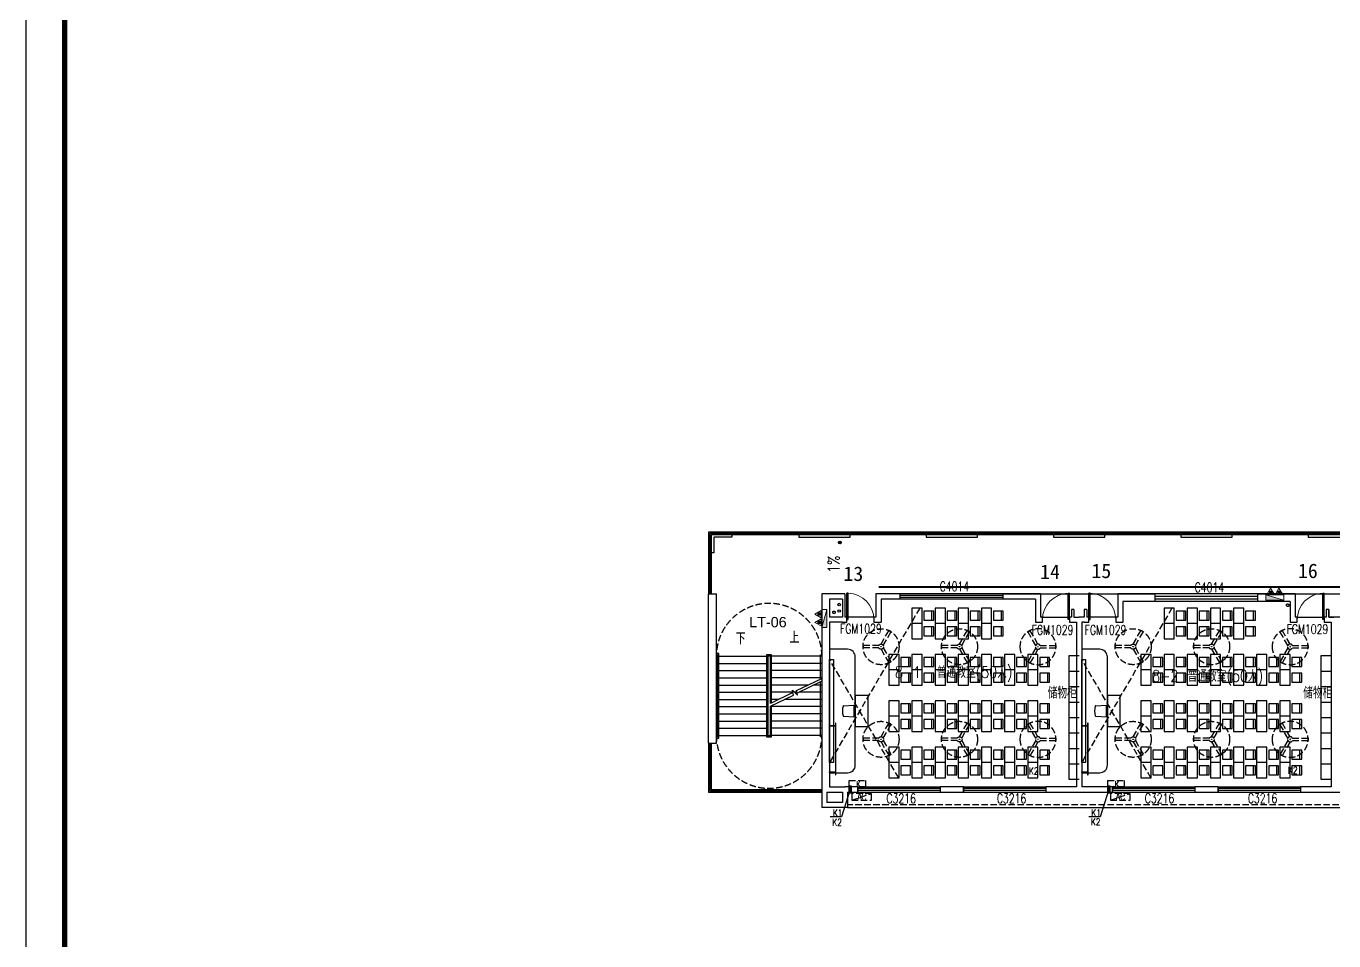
# Model space of a CAD drawing. Extents: x 447078 to 1776277, y 243534 to 519428.
# Drawn here: x 1049770 to 1100596, y 445262 to 480802 of the extents above; entities that cross this region are included whole.
import ezdxf

# ---------------------------------------------------------------- set-up
doc = ezdxf.new("R2010")
doc.units = 0
doc.header["$LTSCALE"] = 1000
doc.header["$MEASUREMENT"] = 0
for name, pattern in [('AP-02-RETAIL$0$DASH', [0.35, 0.25, -0.1]), ('CCDID0GLB00001', [30, 26.5, -1.5, 0.5, -1.5]), ('DASH', [0.35, 0.25, -0.1]), ('HIDDEN3', [1.905, 1.27, -0.635])]:
    doc.linetypes.add(name, pattern=pattern)
for name, color, linetype, lineweight in [('1#2#三层消火栓$0$P-HUDR-MISC', 13, 'Continuous', 25), ('1#2#三层消火栓$0$体育文娱中心3F消火栓$0$P-HUDR-MISC', 13, 'Continuous', 20), ('A桥架图层', 2, 'Continuous', 40)]:
    doc.layers.add(name, color=color, linetype=linetype, lineweight=lineweight)
for name, color, linetype in [('A-DOOR', 2, 'Continuous'), ('A-DRAI', 61, 'Continuous'), ('A-EQPM-MECH', 191, 'Continuous'), ('A-FIXT', 211, 'Continuous'), ('A-FIXT-DASH', 211, 'HIDDEN3'), ('A-FURN', 251, 'Continuous'), ('A-HRAL', 104, 'Continuous'), ('A-HYDR', 1, 'CCDID0GLB00001'), ('A-OVER', 23, 'Continuous'), ('A-STRS', 2, 'Continuous'), ('A-WALL', 140, 'Continuous'), ('A-WIND', 2, 'Continuous'), ('A-WIND-IDEN', 4, 'Continuous'), ('G-0-XREF', 2, 'Continuous'), ('G-ANNO-NOTE', 80, 'Continuous'), ('X-连廊栏杆修改', 43, 'Continuous'), ('图框CCDI_B0GA0+0.00$0$G-BORD', 3, 'Continuous'), ('家具', 9, 'Continuous'), ('面积线计一半', 132, 'Continuous')]:
    doc.layers.add(name, color=color, linetype=linetype)
doc.styles.add('_TCH_DIM', font='SIMPLEX', dxfattribs={"bigfont": 'GBCBIG'})
doc.styles.add('_TCH_WINDOW', font='SIMPLEX', dxfattribs={"height": 3.5, "bigfont": 'GBCBIG'})
doc.styles.add('CCDI_T_G01', font='')
doc.styles.add('CCDI_T_G02', font='simplex.shx', dxfattribs={"width": 0.8, "bigfont": 'zjdz.shx'})
doc.styles.add('CCDI_T_G03', font='')
doc.styles.add('Note$0$CCDI-TOG-02', font='simplex.shx', dxfattribs={"width": 0.8, "bigfont": 'zjdz.shx'})
doc.styles.get('CCDI_T_G01').set_extended_font_data('Arial')
doc.styles.get('CCDI_T_G03').set_extended_font_data('SimHei')

# ---------------------------------------------------------------- blocks, each defined once
blk = doc.blocks.new('图框CCDI_B0GA0+0.00')
at = {"layer": '图框CCDI_B0GA0+0.00$0$G-BORD'}
blk.add_lwpolyline([(0, 84100), (118900, 84100), (118900, 0), (0, 0)], close=True, dxfattribs=at)
at = {"layer": '图框CCDI_B0GA0+0.00$0$G-BORD', "const_width": 140}
blk.add_lwpolyline([(3300, 83100), (117900, 83100), (117900, 1000), (3300, 1000)], close=True, dxfattribs=at)
blk = doc.blocks.new('3600-2')
at = {"layer": 'A-STRS'}
for p, q in [((-2050, -280), (-50, -280)), ((2050, -280), (50, -280)), ((-2050, -560), (-50, -560)), ((-2050, -840), (-50, -840)), ((2050, -560), (50, -560)), ((2050, -840), (50, -840)), ((-2050, -1120), (-50, -1120)), ((-2050, -1400), (-50, -1400)), ((2050, -1120), (50, -1120)), ((1519, -1400), (50, -1400)), ((2050, -1400), (1748, -1400)), ((-2050, -1680), (-50, -1680)), ((-2050, -1960), (-50, -1960)), ((926, -1680), (50, -1680)), ((365, -1960), (50, -1960)), ((2050, -1960), (594, -1960)), ((1083, -1680), (989, -1680)), ((2050, -1680), (1171, -1680)), ((-2050, -2240), (-50, -2240)), ((-2050, -2520), (-50, -2520)), ((2050, -2240), (50, -2240)), ((2050, -2520), (50, -2520)), ((-2050, -2800), (-50, -2800)), ((2050, -2800), (50, -2800)), ((-2050, -3080), (-50, -3080)), ((-2050, -3360), (-50, -3360)), ((2050, -3080), (50, -3080)), ((2050, -3360), (50, -3360))]:
    blk.add_line(p, q, dxfattribs=at)
for points in [[(-2050, -3460), (-1950, -3460), (-1950, -180), (-2050, -180)], [(-2050, -3410), (-2000, -3410), (-2000, -230), (-2050, -230)], [(100, -2088), (100, -230), (-100, -230), (-100, -3410), (100, -3410), (100, -2200)], [(50, -2113), (50, -280), (-50, -280), (-50, -3360), (50, -3360), (50, -2224)], [(2000, -1167), (2000, -230), (2050, -230)], [(50, -2224), (947, -1789), (912, -1605), (1105, -1793), (1071, -1617), (2050, -1142)], [(2050, -1254), (1091, -1719)], [(2050, -3410), (2000, -3410), (2000, -1278)], [(927, -1687), (50, -2113)]]:
    blk.add_lwpolyline(points, dxfattribs=at)
at = {"layer": 'A-STRS', "linetype": 'DASH'}
for centre, start, end in [((0, -280), 0, 180), ((0, -3360), 180, 0)]:
    blk.add_arc(centre, 2051, start, end, dxfattribs=at)
blk = doc.blocks.new('DI LOU')
at = {"layer": 'A-FIXT'}
h = blk.add_hatch(dxfattribs=at)
h.set_pattern_fill('ANSI31', color=256, scale=10)
h.set_pattern_definition([(45, (-842091.153, -1894175.001), (-11.22532015, 11.22532015), [])])
h.paths.add_polyline_path([(-50, 0, 1), (50, 0, 1)])
blk.add_circle((0, 0), 50, dxfattribs=at)
blk = doc.blocks.new('PSXT')
at = {"layer": 'A-FIXT'}
blk.add_lwpolyline([(-38883, -11820, 0, 0, 0), (-38883, -10802, 60, 0, 0), (-38883, -10622, 0, 0, 0)], format="xyseb", dxfattribs=at)
at = {"layer": 'A-FIXT', "extrusion": (0, 0, -1), "xscale": -1, "zscale": -1, "rotation": 150.0000031739103}
blk.add_blockref('DI LOU', (39000, -10400), dxfattribs=at)
at = {"layer": 'A-FIXT-DASH', "style": 'CCDI_T_G02', "width": 0.8}
blk.add_text('1%%%', height=450, rotation=90, dxfattribs=at).set_placement((-39018, -11588))
blk = doc.blocks.new('PSG-LG')
at = {"layer": 'A-DRAI'}
for centre in [(4974, -12814), (4974, -13064)]:
    blk.add_circle(centre, 50, dxfattribs=at)
at = {"layer": 'A-HYDR'}
for centre in [(4774, -13114), (22407, -12839)]:
    blk.add_circle(centre, 50, dxfattribs=at)
at = {"layer": 'A-WALL'}
for points in [[(5100, -12600), (5100, -13300), (4600, -13300)], [(24500, -12600), (24800, -12600), (24800, -13300), (24000, -13300), (24000, -13000)]]:
    blk.add_lwpolyline(points, dxfattribs=at)
blk = doc.blocks.new('dfc-1')
at = {"layer": 'A-FURN', "linetype": 'DASH'}
for p, q in [((0, 100), (306, 630)), ((87, 50), (392, 580)), ((-87, 50), (-698, 50)), ((-87, -50), (-698, -50)), ((0, -100), (306, -630)), ((87, -50), (392, -580))]:
    blk.add_line(p, q, dxfattribs=at)
for radius in [700, 100, 10]:
    blk.add_circle((0, 0), radius, dxfattribs=at)
for start, end in [(55.904, 64.096), (175.904, 184.096), (295.904, 304.096)]:
    blk.add_arc((0, 0), 700, start, end, dxfattribs=at)
blk = doc.blocks.new('CHAIR4')
at = {"layer": 'A-FURN'}
for p, q in [((-449, 226), (0, 248)), ((0, 248), (0, -248)), ((-449, -226), (0, -248))]:
    blk.add_line(p, q, dxfattribs=at)
for centre, radius, start, end in [((267, 0), 767, 164.2925, 195.7075), ((-447, 201), 25, 92.8624, 164.2925), ((-447, -201), 25, 195.7075, 267.1376)]:
    blk.add_arc(centre, radius, start, end, dxfattribs=at)
blk = doc.blocks.new('EETETET')
at = {"layer": 'A-FURN'}
for p, q in [((-35, 2875), (-35, 2525)), ((865, 2875), (865, 2525)), ((1765, 2875), (1765, 2525)), ((2665, 2875), (2665, 2525)), ((-400, 2400), (-800, 2400)), ((-35, 2275), (-35, 1925)), ((500, 2400), (100, 2400)), ((865, 2275), (865, 1925)), ((1400, 2400), (1000, 2400)), ((1765, 2275), (1765, 1925)), ((2300, 2400), (1900, 2400)), ((2665, 2275), (2665, 1925)), ((-935, 1075), (-935, 725)), ((-35, 1075), (-35, 725)), ((865, 1075), (865, 725)), ((1765, 1075), (1765, 725)), ((2665, 1075), (2665, 725)), ((3565, 1075), (3565, 725)), ((4465, 1075), (4465, 725)), ((-1300, 600), (-1700, 600)), ((-400, 600), (-800, 600)), ((500, 600), (100, 600)), ((1400, 600), (1000, 600)), ((2300, 600), (1900, 600)), ((3200, 600), (2800, 600)), ((4100, 600), (3700, 600)), ((-935, 475), (-935, 125)), ((-35, 475), (-35, 125)), ((865, 475), (865, 125)), ((1765, 475), (1765, 125)), ((2665, 475), (2665, 125)), ((3565, 475), (3565, 125)), ((4465, 475), (4465, 125)), ((-935, -725), (-935, -1075)), ((-35, -725), (-35, -1075)), ((865, -725), (865, -1075)), ((1765, -725), (1765, -1075)), ((2665, -725), (2665, -1075)), ((3565, -725), (3565, -1075)), ((4465, -725), (4465, -1075)), ((-1300, -1200), (-1700, -1200)), ((-935, -1325), (-935, -1675)), ((-400, -1200), (-800, -1200)), ((-35, -1325), (-35, -1675)), ((500, -1200), (100, -1200)), ((865, -1325), (865, -1675)), ((1400, -1200), (1000, -1200)), ((1765, -1325), (1765, -1675)), ((2300, -1200), (1900, -1200)), ((2665, -1325), (2665, -1675)), ((3200, -1200), (2800, -1200)), ((3565, -1325), (3565, -1675)), ((4100, -1200), (3700, -1200)), ((4465, -1325), (4465, -1675)), ((-35, -2525), (-35, -2875)), ((865, -2525), (865, -2875)), ((1765, -2525), (1765, -2875)), ((2665, -2525), (2665, -2875)), ((3565, -2525), (3565, -2875)), ((4465, -2525), (4465, -2875)), ((-1300, -3000), (-1700, -3000)), ((-400, -3000), (-800, -3000)), ((500, -3000), (100, -3000)), ((1400, -3000), (1000, -3000)), ((2300, -3000), (1900, -3000)), ((3200, -3000), (2800, -3000)), ((4100, -3000), (3700, -3000)), ((-35, -3125), (-35, -3475)), ((865, -3125), (865, -3475)), ((1765, -3125), (1765, -3475)), ((2665, -3125), (2665, -3475)), ((3565, -3125), (3565, -3475)), ((4465, -3125), (4465, -3475))]:
    blk.add_line(p, q, dxfattribs=at)
for points in [[(-800, 3000), (-800, 1800), (-400, 1800), (-400, 3000)], [(50, 2525), (50, 2875), (-330, 2875), (-330, 2525)], [(100, 3000), (100, 1800), (500, 1800), (500, 3000)], [(950, 2525), (950, 2875), (570, 2875), (570, 2525)], [(1000, 3000), (1000, 1800), (1400, 1800), (1400, 3000)], [(1850, 2525), (1850, 2875), (1470, 2875), (1470, 2525)], [(1900, 3000), (1900, 1800), (2300, 1800), (2300, 3000)], [(2750, 2525), (2750, 2875), (2370, 2875), (2370, 2525)], [(50, 1925), (50, 2275), (-330, 2275), (-330, 1925)], [(950, 1925), (950, 2275), (570, 2275), (570, 1925)], [(1850, 1925), (1850, 2275), (1470, 2275), (1470, 1925)], [(2750, 1925), (2750, 2275), (2370, 2275), (2370, 1925)], [(-1700, 1200), (-1700, 0), (-1300, 0), (-1300, 1200)], [(-850, 725), (-850, 1075), (-1230, 1075), (-1230, 725)], [(-800, 1200), (-800, 0), (-400, 0), (-400, 1200)], [(50, 725), (50, 1075), (-330, 1075), (-330, 725)], [(100, 1200), (100, 0), (500, 0), (500, 1200)], [(950, 725), (950, 1075), (570, 1075), (570, 725)], [(1000, 1200), (1000, 0), (1400, 0), (1400, 1200)], [(1850, 725), (1850, 1075), (1470, 1075), (1470, 725)], [(1900, 1200), (1900, 0), (2300, 0), (2300, 1200)], [(2750, 725), (2750, 1075), (2370, 1075), (2370, 725)], [(2800, 1200), (2800, 0), (3200, 0), (3200, 1200)], [(3650, 725), (3650, 1075), (3270, 1075), (3270, 725)], [(3700, 1200), (3700, 0), (4100, 0), (4100, 1200)], [(4550, 725), (4550, 1075), (4170, 1075), (4170, 725)], [(-4000, 1000), (-3850, 1000), (-3850, -3000), (-4000, -3000)], [(-850, 125), (-850, 475), (-1230, 475), (-1230, 125)], [(50, 125), (50, 475), (-330, 475), (-330, 125)], [(950, 125), (950, 475), (570, 475), (570, 125)], [(1850, 125), (1850, 475), (1470, 475), (1470, 125)], [(2750, 125), (2750, 475), (2370, 475), (2370, 125)], [(3650, 125), (3650, 475), (3270, 475), (3270, 125)], [(4550, 125), (4550, 475), (4170, 475), (4170, 125)], [(-3000, -400), (-3000, -1600), (-2500, -1600), (-2500, -400)], [(-1700, -600), (-1700, -1800), (-1300, -1800), (-1300, -600)], [(-850, -1075), (-850, -725), (-1230, -725), (-1230, -1075)], [(-800, -600), (-800, -1800), (-400, -1800), (-400, -600)], [(50, -1075), (50, -725), (-330, -725), (-330, -1075)], [(100, -600), (100, -1800), (500, -1800), (500, -600)], [(950, -1075), (950, -725), (570, -725), (570, -1075)], [(1000, -600), (1000, -1800), (1400, -1800), (1400, -600)], [(1850, -1075), (1850, -725), (1470, -725), (1470, -1075)], [(1900, -600), (1900, -1800), (2300, -1800), (2300, -600)], [(2750, -1075), (2750, -725), (2370, -725), (2370, -1075)], [(2800, -600), (2800, -1800), (3200, -1800), (3200, -600)], [(3650, -1075), (3650, -725), (3270, -725), (3270, -1075)], [(3700, -600), (3700, -1800), (4100, -1800), (4100, -600)], [(4550, -1075), (4550, -725), (4170, -725), (4170, -1075)], [(-3750, -3475), (-3750, -1475), (-3770, -1475), (-3770, -3475)], [(-850, -1675), (-850, -1325), (-1230, -1325), (-1230, -1675)], [(50, -1675), (50, -1325), (-330, -1325), (-330, -1675)], [(950, -1675), (950, -1325), (570, -1325), (570, -1675)], [(1850, -1675), (1850, -1325), (1470, -1325), (1470, -1675)], [(2750, -1675), (2750, -1325), (2370, -1325), (2370, -1675)], [(3650, -1675), (3650, -1325), (3270, -1325), (3270, -1675)], [(4550, -1675), (4550, -1325), (4170, -1325), (4170, -1675)], [(-4000, -1585), (-4000, -1565), (-3770, -1565), (-3770, -1585)], [(-1700, -2400), (-1700, -3600), (-1300, -3600), (-1300, -2400)], [(-850, -2875), (-850, -2525), (-1230, -2525), (-1230, -2875)], [(-800, -2400), (-800, -3600), (-400, -3600), (-400, -2400)], [(50, -2875), (50, -2525), (-330, -2525), (-330, -2875)], [(100, -2400), (100, -3600), (500, -3600), (500, -2400)], [(950, -2875), (950, -2525), (570, -2525), (570, -2875)], [(1000, -2400), (1000, -3600), (1400, -3600), (1400, -2400)], [(1850, -2875), (1850, -2525), (1470, -2525), (1470, -2875)], [(1900, -2400), (1900, -3600), (2300, -3600), (2300, -2400)], [(2750, -2875), (2750, -2525), (2370, -2525), (2370, -2875)], [(2800, -2400), (2800, -3600), (3200, -3600), (3200, -2400)], [(3650, -2875), (3650, -2525), (3270, -2525), (3270, -2875)], [(3700, -2400), (3700, -3600), (4100, -3600), (4100, -2400)], [(4550, -2875), (4550, -2525), (4170, -2525), (4170, -2875)], [(-4000, -3385), (-4000, -3365), (-3770, -3365), (-3770, -3385)], [(-850, -3475), (-850, -3125), (-1230, -3125), (-1230, -3475)], [(50, -3475), (50, -3125), (-330, -3125), (-330, -3475)], [(950, -3475), (950, -3125), (570, -3125), (570, -3475)], [(1850, -3475), (1850, -3125), (1470, -3125), (1470, -3475)], [(2750, -3475), (2750, -3125), (2370, -3125), (2370, -3475)], [(3650, -3475), (3650, -3125), (3270, -3125), (3270, -3475)], [(4550, -3475), (4550, -3125), (4170, -3125), (4170, -3475)]]:
    blk.add_lwpolyline(points, close=True, dxfattribs=at)
for points in [[(5700, 1150), (5300, 1150), (5300, -3650), (5700, -3650)], [(5300, 550), (5700, 550)], [(5300, -50), (5700, -50)], [(5300, -650), (5700, -650)], [(5300, -1250), (5700, -1250)], [(5300, -1850), (5700, -1850)], [(5300, -2450), (5700, -2450)], [(5300, -3050), (5700, -3050)]]:
    blk.add_lwpolyline(points, dxfattribs=at)
at = {"layer": '家具', "linetype": 'DASH'}
for points in [[(-491, 3000), (-4000, -3000)], [(-1309, -3600), (-4000, 1000)]]:
    blk.add_lwpolyline(points, dxfattribs=at)
at = {"layer": '家具'}
blk.add_lwpolyline([(-4000, -3400), (-3300, -3400, 0.414214), (-3000, -3100), (-3000, 1100, 0.414214), (-3300, 1400), (-4000, 1400)], format="xyb", dxfattribs=at)
at = {"layer": 'A-FURN'}
for p in [(-2000, 1500), (1050, 1500), (-2000, -2100), (1050, -2100)]:
    blk.add_blockref('dfc-1', p, dxfattribs=at)
at = {"layer": 'A-FURN', "xscale": -1}
blk.add_blockref('dfc-1', (4100, 1500), dxfattribs=at)
at = {"layer": 'A-FURN', "xscale": 0.9000000059604617, "yscale": 0.9000000059604617, "zscale": 0.9000000059604617, "rotation": 359.9999175806986}
blk.add_blockref('CHAIR4', (-3050, -1000), dxfattribs=at)
at = {"layer": 'A-WALL', "xscale": -1}
blk.add_blockref('dfc-1', (4100, -2100), dxfattribs=at)
blk = doc.blocks.new('KTXT')
at = {"layer": 'A-EQPM-MECH', "linetype": 'DASH'}
blk.add_line((340603, 544837), (341368, 545104), dxfattribs=at)
at = {"layer": 'A-EQPM-MECH'}
blk.add_lwpolyline([(340486, 545130), (340586, 545130), (340586, 545380), (340486, 545380)], close=True, dxfattribs=at)
at = {"layer": 'A-EQPM-MECH', "linetype": 'DASH'}
for points in [[(341135, 545355), (340497, 545355), (340497, 545605), (341135, 545605)], [(340603, 544837), (341368, 544837), (341368, 545104), (340603, 545104)]]:
    blk.add_lwpolyline(points, close=True, dxfattribs=at)
at = {"layer": 'A-EQPM-MECH'}
blk.add_lwpolyline([(340536, 545130), (340536, 545380)], dxfattribs=at)
at = {"layer": 'A-FIXT-DASH'}
blk.add_lwpolyline([(340536, 545257), (340205, 544189), (339758, 544189)], dxfattribs=at)
at = {"layer": 'A-EQPM-MECH', "style": 'Note$0$CCDI-TOG-02', "text_generation_flag": 4, "width": 0.8}
blk.add_text('K', height=200, dxfattribs=at).set_placement((340774, 545575))
at = {"layer": 'A-EQPM-MECH', "style": '_TCH_DIM', "width": 0.705882}
blk.add_text('AC', height=297.5, dxfattribs=at).set_placement((340820, 544837))
at = {"layer": 'A-FIXT-DASH', "style": 'CCDI_T_G02', "width": 0.8}
blk.add_text('K1', height=265.8, dxfattribs=at).set_placement((339862, 544216))
blk = doc.blocks.new('LGEET2423')
at = {"layer": 'X-连廊栏杆修改'}
blk.add_lwpolyline([(900, 0), (900, 200), (200, 200), (200, 800), (0, 800)], dxfattribs=at)
for points in [[(3500, 200), (5500, 200), (5500, 0), (3500, 0)], [(8450, 200), (10450, 200), (10450, 0), (8450, 0)], [(13400, 200), (15400, 200), (15400, 0), (13400, 0)], [(18350, 200), (20350, 200), (20350, 0), (18350, 0)], [(23300, 200), (25300, 200), (25300, 0), (23300, 0)]]:
    blk.add_lwpolyline(points, close=True, dxfattribs=at)
blk = doc.blocks.new('$TCHSYS$WIN2D')
for p, q in [((-0.5, 0.5), (0.5, 0.5)), ((-0.5, 0.5), (-0.5, -0.5)), ((0.5, 0.5), (0.5, -0.5)), ((0.5, 0.167), (-0.5, 0.167)), ((0.5, -0.167), (-0.5, -0.167)), ((-0.5, -0.5), (0.5, -0.5))]:
    blk.add_line(p, q)
blk = doc.blocks.new('$DorLib2D$00000001')
for p, q in [((0.45, 0.975), (0.5, 0.975)), ((0.45, 0), (0.45, 0.975)), ((0.5, 0), (0.5, 0.975)), ((0.5, 0), (0.45, 0))]:
    blk.add_line(p, q)
at = {"lineweight": 13}
blk.add_arc((0.475, 0), 0.975, 91.4693, 180, dxfattribs=at)
blk = doc.blocks.new('1#2#三层消火栓$0$体育文娱中心3F消火栓$0$A$C59133534')
at = {"layer": '1#2#三层消火栓$0$体育文娱中心3F消火栓$0$P-HUDR-MISC', "ltscale": 5}
blk.add_hatch(color=256, dxfattribs=at).paths.add_polyline_path([(50, 0), (-650, 200), (-650, 0)])
at = {"layer": '1#2#三层消火栓$0$体育文娱中心3F消火栓$0$P-HUDR-MISC'}
h = blk.add_hatch(dxfattribs=at)
h.set_pattern_fill('JIS_WOOD', color=256, scale=20, style=0)
h.set_pattern_definition([(45, (39.371, -152.983), (-10, 10), [])])
h.paths.add_polyline_path([(-410.5, 259), (-410.5, 350), (-501.5, 350), (-501.5, 259)])
h = blk.add_hatch(dxfattribs=at)
h.set_pattern_fill('JIS_WOOD', color=256, scale=20, style=0)
h.set_pattern_definition([(45, (360.371, -152.983), (-10, 10), [])])
h.paths.add_polyline_path([(-89.5, 259), (-89.5, 350), (-180.5, 350), (-180.5, 259)])
for p, q in [((-650, 200), (50, 0)), ((-456, 469), (-595, 228)), ((-595, 228), (-317, 228)), ((-501.5, 259), (-501.5, 350)), ((-501.5, 350), (-410.5, 350)), ((-501.5, 259), (-410.5, 259)), ((-456, 469), (-317, 228)), ((-410.5, 259), (-410.5, 350)), ((-135, 469), (-274, 228)), ((-274, 228), (4, 228)), ((-180.5, 259), (-180.5, 350)), ((-180.5, 350), (-89.5, 350)), ((-180.5, 259), (-89.5, 259)), ((-135, 469), (4, 228)), ((-89.5, 259), (-89.5, 350))]:
    blk.add_line(p, q, dxfattribs=at)
at = {"layer": '1#2#三层消火栓$0$体育文娱中心3F消火栓$0$P-HUDR-MISC', "ltscale": 5}
blk.add_lwpolyline([(-650, 200), (50, 200), (50, 0), (-650, 0)], close=True, dxfattribs=at)
blk = doc.blocks.new('1#2#三层消火栓')
at = {"layer": '1#2#三层消火栓$0$P-HUDR-MISC', "ltscale": 0.1}
blk.add_blockref('1#2#三层消火栓$0$体育文娱中心3F消火栓$0$A$C59133534', (1098596, 458501), dxfattribs=at)
at = {"layer": '1#2#三层消火栓$0$P-HUDR-MISC', "ltscale": 0.1, "rotation": 90}
blk.add_blockref('1#2#三层消火栓$0$体育文娱中心3F消火栓$0$A$C59133534', (1080896, 458091), dxfattribs=at)

msp = doc.modelspace()

# ---------------------------------------------------------------- linework, layer by layer
at = {"layer": 'A-DOOR'}
for p, q in [((1082720.6, 457841.4), (1081670.6, 457841.4)), ((1089270.6, 457841.4), (1090320.6, 457841.4)), ((1092120.6, 457841.4), (1091070.6, 457841.4)), ((1099170.6, 457841.4), (1100220.6, 457841.4))]:
    msp.add_line(p, q, dxfattribs=at)
at = {"layer": 'A-HRAL'}
for points in [[(1133345.6, 463141.4), (1133345.6, 461091.4), (1076345.6, 461091.4), (1076345.6, 458741.4)], [(1133395.6, 463141.4), (1133395.6, 461041.4), (1076395.6, 461041.4), (1076395.6, 458741.4)], [(1076345.6, 452941.4), (1076345.6, 451091.4), (1080695.6, 451091.4)], [(1076395.6, 452941.4), (1076395.6, 451141.4), (1080695.6, 451141.4)]]:
    msp.add_lwpolyline(points, dxfattribs=at)
at = {"layer": 'A-OVER', "linetype": 'AP-02-RETAIL$0$DASH'}
msp.add_line((1139295.6, 450541.4), (1081695.6, 450541.4), dxfattribs=at)
at = {"layer": 'A-OVER'}
msp.add_line((1081695.6, 450441.4), (1136295.6, 450441.4), dxfattribs=at)
for points in [[(1133295.6, 463141.4), (1133295.6, 461141.4), (1076295.6, 461141.4), (1076295.6, 458741.4)], [(1076295.6, 452941.4), (1076295.6, 451041.4), (1080695.6, 451041.4)]]:
    msp.add_lwpolyline(points, dxfattribs=at)
at = {"layer": 'A-WALL'}
for p, q in [((1076295.6, 452941.4), (1076295.6, 458741.4)), ((1076295.6, 458741.4), (1076595.6, 458741.4)), ((1076595.6, 452941.4), (1076595.6, 458741.4)), ((1080695.6, 458741.4), (1080695.6, 457741.4)), ((1081595.6, 458741.4), (1080695.6, 458741.4)), ((1080995.6, 458541.4), (1080995.6, 457841.4)), ((1081495.6, 458541.4), (1080995.6, 458541.4)), ((1081495.6, 458541.4), (1081495.6, 457841.4)), ((1081595.6, 458741.4), (1081595.6, 457841.4)), ((1082795.6, 458741.4), (1082795.6, 457841.4)), ((1083745.6, 458741.4), (1082795.6, 458741.4)), ((1082995.6, 458541.4), (1082995.6, 457641.4)), ((1083745.6, 458541.4), (1082995.6, 458541.4)), ((1083745.6, 458541.4), (1083745.6, 458741.4)), ((1087745.6, 458541.4), (1087745.6, 458741.4)), ((1089195.6, 458741.4), (1087745.6, 458741.4)), ((1088995.6, 458541.4), (1087745.6, 458541.4)), ((1088995.6, 458541.4), (1088995.6, 457641.4)), ((1089195.6, 458741.4), (1089195.6, 457841.4)), ((1092195.6, 458741.4), (1092195.6, 457841.4)), ((1093645.6, 458741.4), (1092195.6, 458741.4)), ((1093645.6, 458441.4), (1093645.6, 458741.4)), ((1097645.6, 458441.4), (1097645.6, 458741.4)), ((1099095.6, 458741.4), (1097645.6, 458741.4)), ((1099095.6, 458741.4), (1099095.6, 457841.4)), ((1090395.6, 458141.4), (1090395.6, 457841.4)), ((1090495.6, 458141.4), (1090395.6, 458141.4)), ((1090495.6, 458141.4), (1090495.6, 457841.4)), ((1090895.6, 458141.4), (1090895.6, 457841.4)), ((1090995.6, 458141.4), (1090895.6, 458141.4)), ((1090995.6, 458141.4), (1090995.6, 457841.4)), ((1092395.6, 458441.4), (1092395.6, 457641.4)), ((1093645.6, 458441.4), (1092395.6, 458441.4)), ((1098895.6, 458441.4), (1097645.6, 458441.4)), ((1098895.6, 458441.4), (1098895.6, 457641.4)), ((1100295.6, 458141.4), (1100295.6, 457841.4)), ((1100395.6, 458141.4), (1100295.6, 458141.4)), ((1100395.6, 458141.4), (1100395.6, 457841.4)), ((1080695.6, 457741.4), (1080695.6, 451141.4)), ((1081495.6, 457841.4), (1080995.6, 457841.4)), ((1081495.6, 457641.4), (1080995.6, 457641.4)), ((1080995.6, 457641.4), (1080995.6, 451241.4)), ((1081495.6, 457641.4), (1081670.6, 457641.4)), ((1081670.6, 457841.4), (1081595.6, 457841.4)), ((1081670.6, 457641.4), (1081670.6, 457841.4)), ((1082795.6, 457841.4), (1082720.6, 457841.4)), ((1082720.6, 457841.4), (1082720.6, 457641.4)), ((1082720.6, 457641.4), (1082995.6, 457641.4)), ((1088995.6, 457641.4), (1089270.6, 457641.4)), ((1089270.6, 457841.4), (1089195.6, 457841.4)), ((1089270.6, 457641.4), (1089270.6, 457841.4)), ((1090395.6, 457841.4), (1090320.6, 457841.4)), ((1090320.6, 457841.4), (1090320.6, 457641.4)), ((1090320.6, 457641.4), (1090495.6, 457641.4)), ((1090495.6, 457841.4), (1090695.6, 457841.4)), ((1090495.6, 457641.4), (1090595.6, 457641.4)), ((1090595.6, 457641.4), (1090595.6, 451241.4)), ((1090895.6, 457841.4), (1090695.6, 457841.4)), ((1090895.6, 457641.4), (1090795.6, 457641.4)), ((1090795.6, 457641.4), (1090795.6, 451241.4)), ((1090895.6, 457641.4), (1091070.6, 457641.4)), ((1091070.6, 457841.4), (1090995.6, 457841.4)), ((1091070.6, 457641.4), (1091070.6, 457841.4)), ((1092195.6, 457841.4), (1092120.6, 457841.4)), ((1092120.6, 457841.4), (1092120.6, 457641.4)), ((1092120.6, 457641.4), (1092395.6, 457641.4)), ((1098895.6, 457641.4), (1099170.6, 457641.4)), ((1099170.6, 457841.4), (1099095.6, 457841.4)), ((1099170.6, 457641.4), (1099170.6, 457841.4)), ((1100295.6, 457841.4), (1100220.6, 457841.4)), ((1100220.6, 457841.4), (1100220.6, 457641.4)), ((1100220.6, 457641.4), (1100395.6, 457641.4)), ((1100395.6, 457841.4), (1100595.6, 457841.4)), ((1100395.6, 457641.4), (1100495.6, 457641.4)), ((1100495.6, 457641.4), (1100495.6, 451241.4)), ((1101195.6, 457841.4), (1100595.6, 457841.4)), ((1076295.6, 452941.4), (1076595.6, 452941.4)), ((1080695.6, 451141.4), (1080695.6, 450441.4)), ((1080895.6, 451041.4), (1081495.6, 451041.4)), ((1080895.6, 451041.4), (1080895.6, 450641.4)), ((1080995.6, 451241.4), (1081595.6, 451241.4)), ((1081495.6, 451041.4), (1081495.6, 450641.4)), ((1082095.6, 451241.4), (1081595.6, 451241.4)), ((1081695.6, 451041.4), (1081695.6, 450441.4)), ((1081695.6, 451041.4), (1082095.6, 451041.4)), ((1082095.6, 451041.4), (1082095.6, 451241.4)), ((1086195.6, 451241.4), (1085295.6, 451241.4)), ((1085295.6, 451241.4), (1085295.6, 451041.4)), ((1085295.6, 451041.4), (1086195.6, 451041.4)), ((1086195.6, 451041.4), (1086195.6, 451241.4)), ((1090595.6, 451241.4), (1089395.6, 451241.4)), ((1089395.6, 451241.4), (1089395.6, 451041.4)), ((1089395.6, 451041.4), (1090695.6, 451041.4)), ((1090695.6, 451041.4), (1091995.6, 451041.4)), ((1091995.6, 451241.4), (1090795.6, 451241.4)), ((1091995.6, 451041.4), (1091995.6, 451241.4)), ((1096095.6, 451241.4), (1095195.6, 451241.4)), ((1095195.6, 451241.4), (1095195.6, 451041.4)), ((1095195.6, 451041.4), (1096095.6, 451041.4)), ((1096095.6, 451041.4), (1096095.6, 451241.4)), ((1100495.6, 451241.4), (1099295.6, 451241.4)), ((1099295.6, 451241.4), (1099295.6, 451041.4)), ((1099295.6, 451041.4), (1100595.6, 451041.4)), ((1100595.6, 451041.4), (1101895.6, 451041.4)), ((1081695.6, 450441.4), (1080695.6, 450441.4)), ((1081495.6, 450641.4), (1080895.6, 450641.4))]:
    msp.add_line(p, q, dxfattribs=at)
at = {"layer": 'A-WIND'}
for p, q in [((1087745.6, 458741.4), (1083745.6, 458741.4)), ((1087745.6, 458674.7), (1083745.6, 458674.7)), ((1087745.6, 458608.1), (1083745.6, 458608.1)), ((1087745.6, 458541.4), (1083745.6, 458541.4)), ((1097645.6, 458741.4), (1093645.6, 458741.4)), ((1097645.6, 458641.4), (1093645.6, 458641.4)), ((1097645.6, 458541.4), (1093645.6, 458541.4)), ((1097645.6, 458441.4), (1093645.6, 458441.4))]:
    msp.add_line(p, q, dxfattribs=at)
at = {"layer": 'A桥架图层'}
msp.add_line((1140638.2, 459005), (1082909.8, 459005), dxfattribs=at)
at = {"layer": '面积线计一半', "ltscale": 5}
for points in [[(1087745.6, 458741.4), (1093645.6, 458741.4)], [(1097645.6, 458741.4), (1103545.6, 458741.4)]]:
    msp.add_lwpolyline(points, dxfattribs=at)

# ---------------------------------------------------------------- block references
at = {"layer": 'A-DOOR', "xscale": 1050, "zscale": 1050}
for p, yscale, rotation in [((1082195.6, 457741.4), -1050, 179.9999999999785), ((1089795.6, 457741.4), 1050, 1.905744746097308e-11), ((1091595.6, 457741.4), -1050, 179.9999999999809), ((1099695.6, 457741.4), 1050, 1.905744746096991e-11)]:
    msp.add_blockref('$DorLib2D$00000001', p, dxfattribs=dict(at, yscale=yscale, rotation=rotation))
at = {"layer": 'A-EQPM-MECH'}
for p in [(741259.5, -94113.9), (751309.5, -94113.9)]:
    msp.add_blockref('KTXT', p, dxfattribs=at)
at = {"layer": 'A-WALL', "xscale": -1, "rotation": 180}
msp.add_blockref('LGEET2423', (1076295.6, 461141.4), dxfattribs=at)
at = {"layer": 'A-WALL'}
for p in [(1084995.6, 455191.4), (1094795.6, 455191.4)]:
    msp.add_blockref('EETETET', p, dxfattribs=at)
at = {"layer": 'A-WIND', "xscale": 3200, "yscale": 200, "zscale": 3200, "rotation": 359.9999999999963}
for p in [(1083695.6, 451141.4), (1087795.6, 451141.4), (1093595.6, 451141.4), (1097695.6, 451141.4)]:
    msp.add_blockref('$TCHSYS$WIN2D', p, dxfattribs=at)
at = {"layer": 'G-0-XREF', "xscale": 1.5, "yscale": 1.5, "zscale": 1.5, "rotation": 270}
msp.add_blockref('图框CCDI_B0GA0+0.00', (1049770.2, 519203.4), dxfattribs=at)
at = {"layer": 'G-0-XREF'}
for name, p in [('1#2#三层消火栓', (0, 0)), ('PSG-LG', (1076395.6, 471141.4)), ('PSXT', (1120395.6, 471141.4)), ('3600-2', (1078645.6, 456601.4))]:
    msp.add_blockref(name, p, dxfattribs=at)

# ---------------------------------------------------------------- texts
at = {"layer": 'A-FIXT-DASH', "style": 'CCDI_T_G02', "width": 0.8}
for p in [(1088746.7, 451726), (1098813.7, 451755.8), (1081102.4, 449732.4), (1091150.5, 449753.7)]:
    msp.add_text('K2', height=265.82, dxfattribs=at).set_placement(p)
at = {"layer": 'A-WIND-IDEN', "style": '_TCH_WINDOW', "width": 0.705882}
for s, p in [('C4014', (1085274.6, 458844.3)), ('C4014', (1095185.6, 458805.9)), ('FGM1029', (1081403.4, 457198.5)), ('FGM1029', (1088850.7, 457154.3)), ('FGM1029', (1090909.6, 457154.3)), ('FGM1029', (1098755.6, 457184.9)), ('C3216', (1083206.6, 450607.3)), ('C3216', (1087497.1, 450607.3)), ('C3216', (1093246.1, 450614.4)), ('C3216', (1097252.6, 450614.4))]:
    msp.add_text(s, height=375, rotation=360, dxfattribs=at).set_placement(p)
at = {"layer": 'G-ANNO-NOTE'}
for s, height, style, p in [('     13', 563.29, 'CCDI_T_G03', (1079621.3, 459244.3, 0)), ('     14', 563.29, 'CCDI_T_G03', (1087264.8, 459319.6, 0)), ('     15', 563.29, 'CCDI_T_G03', (1089260.4, 459357.3, 0)), ('      16', 563.29, 'CCDI_T_G03', (1096903.7, 459357.3, 0)), ('LT-06', 400, 'CCDI_T_G01', (1077869.8, 457445.9))]:
    msp.add_text(s, height=height, dxfattribs=dict(at, style=style)).set_placement(p)
at = {"layer": 'G-ANNO-NOTE', "style": 'CCDI_T_G02', "width": 0.8}
for s, p in [('下', (1077350.8, 456787.2)), ('上', (1079442.5, 456827.1)), ('8-1', (1083537.5, 455474.8)), ('普通教室(50人)', (1085164.5, 455474.8)), ('8-2', (1093535.4, 455330.3)), ('普通教室(50人)', (1094910.8, 455330.3)), ('储物柜', (1089470.7, 454674.8)), ('储物柜', (1099405.7, 454674.8))]:
    msp.add_text(s, height=450, dxfattribs=at).set_placement(p)

doc.saveas('drawing.dxf')
